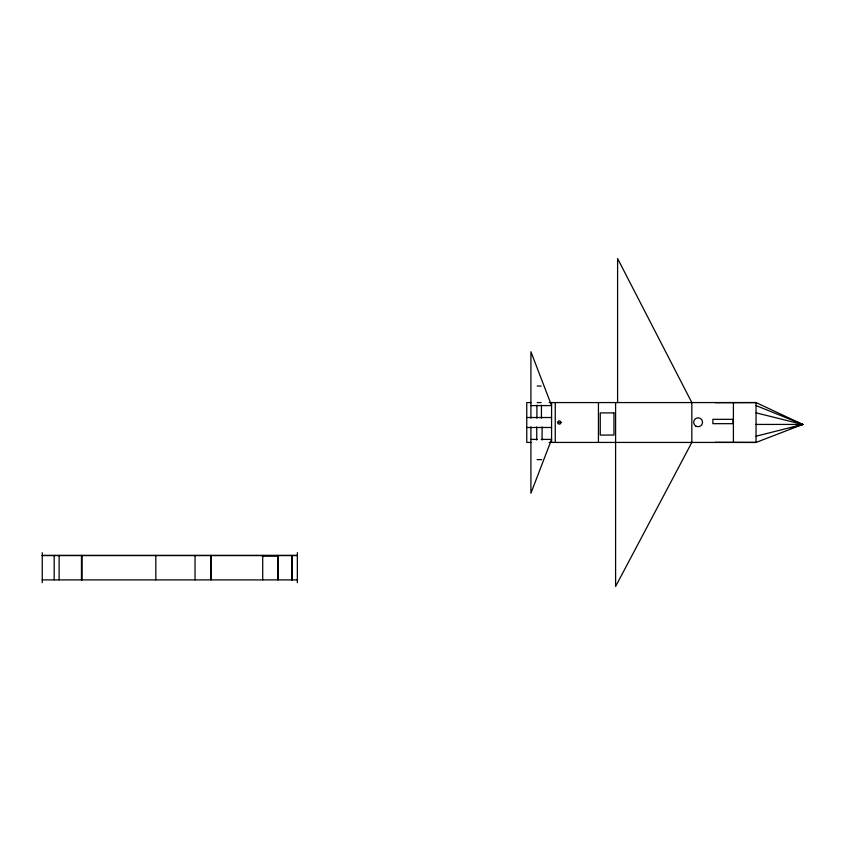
<?xml version="1.0" encoding="UTF-8"?>
<svg xmlns="http://www.w3.org/2000/svg" width="845" height="845" viewBox="0 0 845 845"><rect width="100%" height="100%" fill="white"/><g stroke="black" fill="none" stroke-linecap="round" stroke-linejoin="round"><path stroke-width="1.27" d="M549.155 402.569L756.053 402.569L802.75 424.433L756.053 442.431L549.155 442.431M790.466 428.204L802.75 424.433L756.053 405.589M756.053 436.221L802.75 424.433L799.064 423.25M800.152 424.834L802.75 424.433L756.053 412.846M715.197 402.642L756.053 402.569L756.053 442.431L715.197 442.357M537.219 386.028L541.127 386.028M530.913 402.569L526.752 402.569L526.752 442.431L530.913 442.431M537.219 402.569L541.127 402.569M530.913 405.589L551.574 405.589L530.913 351.752L530.913 418.212M526.752 417.514L551.574 417.514M557.689 422.5L560.964 422.5A1.637 1.627 0 0 1 558.503 423.905A1.637 1.627 0 0 1 558.503 421.095A1.637 1.627 0 0 1 560.964 422.5M756.053 424.433L802.75 424.433L800.152 423.936M526.752 427.486L551.574 427.486M530.913 439.411L537.367 439.411M541.244 439.411L551.574 439.411L530.913 493.248L530.913 426.926M537.103 459.627L541.729 459.627M42.25 555.429L297.345 555.429M42.25 555.535L297.345 555.535M262.151 555.989L277.952 555.989M42.25 579.892L297.345 579.892M800.152 424.327L802.75 424.433M733.407 402.569L733.407 442.431M617.6 402.569L617.6 258.528L691.823 402.569L691.823 442.431L615.604 586.472L615.604 402.569M598.44 402.569L598.44 442.431M555.249 402.569L555.249 442.431M551.574 402.569L551.574 442.431M542.089 426.926L542.089 440.002M541.434 405.167L541.434 418.212M536.913 405.167L536.913 418.212M536.744 426.926L536.744 440.002M297.345 552.662L297.345 582.723M292.085 555.535L292.085 579.892M291.99 555.429L291.884 579.892M277.952 555.535L277.952 579.892L277.899 555.429M262.71 555.429L262.71 579.892M210.87 555.429L210.87 579.892L210.817 555.535M195.037 555.535L195.037 579.892M155.818 555.429L155.818 579.892M82.039 555.429L82.039 579.892M81.469 555.429L81.469 579.786M59.129 555.429L59.129 579.892M54.175 555.429L54.175 579.892M42.25 552.714L42.25 582.659M613.945 412.909L600.246 412.909L600.246 435.059L613.945 435.059L613.945 412.909M733.016 419.321L712.874 419.321L712.874 423.672L733.016 423.672L733.016 419.321M695.879 426.112A4.436 4.436 0 0 0 702.533 422.278A4.436 4.436 0 0 0 695.879 418.444A4.436 4.436 0 0 0 695.879 426.112"/></g></svg>
